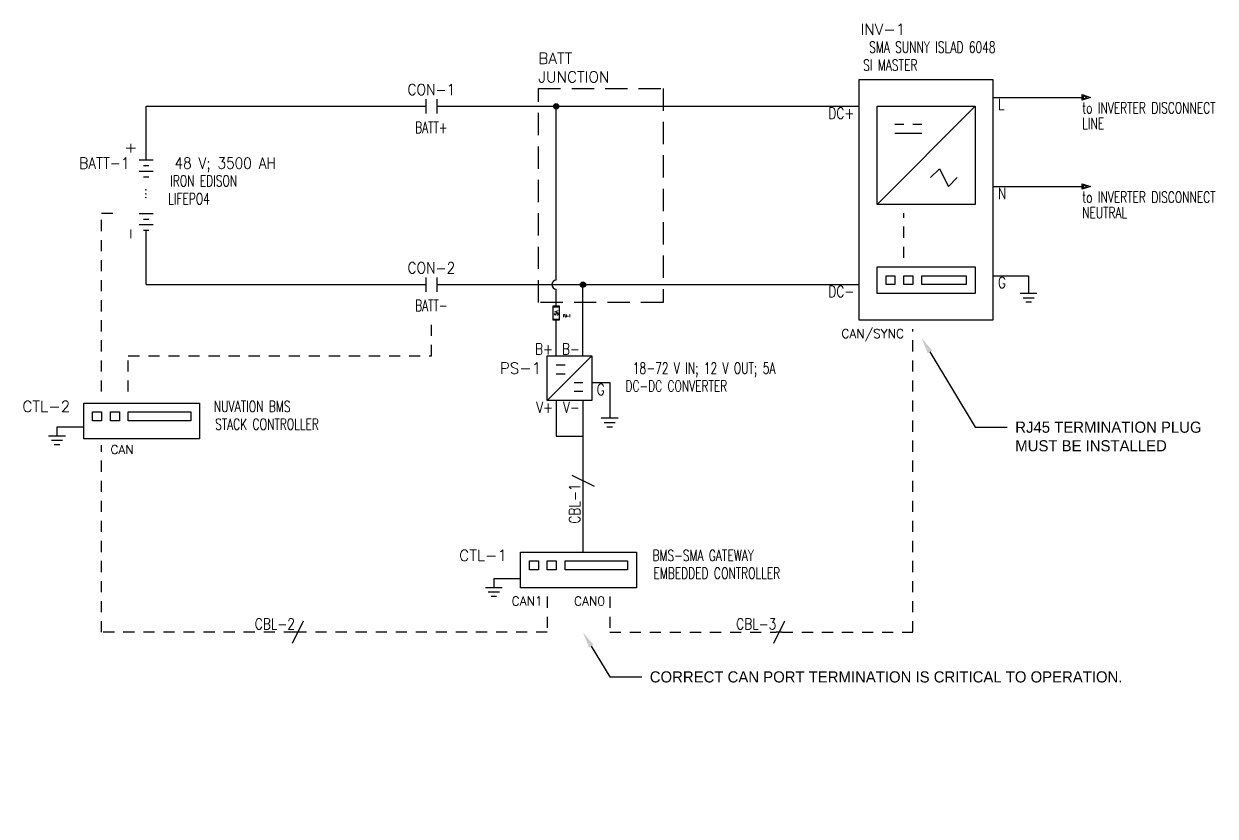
# Model space of a CAD drawing. Header units: inches. Extents: x 0.1 to 45.7, y 1.4 to 61.7.
# Drawn here: x 0.13 to 13.49, y 1.44 to 10.32 of the extents above; entities that cross this region are included whole.
import ezdxf
from ezdxf import colors
from ezdxf.entities.mleader import LeaderData, LeaderLine
from ezdxf.enums import TextEntityAlignment as Align
from ezdxf.math import Vec2, Vec3

# ---------------------------------------------------------------- set-up
doc = ezdxf.new("R2010")
doc.units = ezdxf.units.IN
doc.header["$LTSCALE"] = 0.5
doc.header["$MEASUREMENT"] = 0
doc.linetypes.add('DASHED', pattern=[0.75, 0.5, -0.25])
doc.linetypes.add('DASHED2', pattern=[0.375, 0.25, -0.125])
for name, color, linetype in [('COMMS', 142, 'DASHED2'), ('DESC', 150, 'Continuous'), ('DESCCHILD', 20, 'Continuous'), ('MISC', 7, 'Continuous'), ('SYMS', 7, 'Continuous'), ('TAGS', 150, 'Continuous'), ('TERMS', 123, 'Continuous'), ('WIRES', 7, 'Continuous'), ('XREF', 7, 'Continuous')]:
    doc.layers.add(name, color=color, linetype=linetype)
doc.styles.add('Roman', font='romans')
doc.styles.add('WD', font='romans.shx')

# ---------------------------------------------------------------- blocks, each defined once
blk = doc.blocks.new('HBA1')
for p, q in [((-0.094, 0.031), (-0.094, -0.031)), ((-0.031, 0.078), (-0.031, -0.078)), ((0.031, 0.031), (0.031, -0.031)), ((0.094, 0.078), (0.094, -0.078))]:
    blk.add_line(p, q)
at = {"style": 'WD'}
for tag, width, p in [('INST', 0.7, (0.006, 0.466)), ('LOC', 0.7, (0.006, 0.296)), ('TAG1', 0.9, (0, 0.14)), ('RATING1', 0.9, (0.006, -0.219)), ('DESC1', 0.7, (0, -0.375)), ('DESC2', 0.7, (0, -0.531))]:
    blk.add_attdef(tag, text='', height=0.125, dxfattribs=dict(at, width=width)).set_placement(p, align=Align.CENTER)
at = {"linetype": 'Continuous', "style": 'WD'}
blk.add_attdef('TERM01', text='', height=0.125, dxfattribs=at).set_placement((-0.122, 0.09), align=Align.TOP_RIGHT)
at = {"style": 'WD', "flags": 1}
for tag, p in [('X4TERM01', (-0.094, 0)), ('X1TERM02', (0.094, 0))]:
    blk.add_attdef(tag, p, '', height=0.0125, dxfattribs=at)
at = {"linetype": 'Continuous', "style": 'WD', "flags": 9}
blk.add_attdef('ASSYCODE', text='', height=0.01, dxfattribs=at).set_placement((0.001, 0.059), align=Align.CENTER)
at = {"style": 'WD', "flags": 9}
blk.add_attdef('FAMILY', text='', height=0.01, dxfattribs=at).set_placement((-0.005, 0.107), align=Align.CENTER)
at = {"linetype": 'Continuous', "style": 'WD', "flags": 1}
for tag, p in [('MFG', (0, 0.078)), ('CAT', (0, 0.097))]:
    blk.add_attdef(tag, text='', height=0.01, dxfattribs=at).set_placement(p, align=Align.MIDDLE)
at = {"linetype": 'Continuous', "style": 'WD'}
blk.add_attdef('TERM02', text='', height=0.125, dxfattribs=at).set_placement((0.122, 0.09), align=Align.TOP_LEFT)
blk = doc.blocks.new('HDV1_002')
for p, q in [((0, 0), (0.5, 0.5)), ((0.1, 0.4), (0.2, 0.4)), ((0.1, 0.3), (0.2, 0.3)), ((0.3, 0.2), (0.4, 0.2)), ((0.4, 0.1), (0.3, 0.1))]:
    blk.add_line(p, q)
blk.add_lwpolyline([(0, 0.5), (0.5, 0.5), (0.5, 0), (0, 0)], close=True)
at = {"style": 'WD', "width": 0.8}
for tag, p in [('TERM01', (0.065, 0.515)), ('TERM02', (0.365, 0.515))]:
    blk.add_attdef(tag, text='', height=0.125, dxfattribs=at).set_placement(p, align=Align.RIGHT)
at = {"style": 'WD'}
blk.add_attdef('TAG1', text='', height=0.125, dxfattribs=at).set_placement((-0.3, 0.3), align=Align.CENTER)
at = {"style": 'WD', "flags": 1}
for tag, p in [('X2TERM01', (0.1, 0.5)), ('X2TERM02', (0.4, 0.5)), ('X1TERM03', (0.5, 0.2)), ('X8TERM04', (0.1, 0)), ('X8TERM05', (0.4, 0))]:
    blk.add_attdef(tag, p, '', height=0.005, dxfattribs=at)
at = {"style": 'WD', "width": 0.7}
for tag, p in [('DESC2', (-0.3, 0.1)), ('RATING2', (-0.3, -0.1))]:
    blk.add_attdef(tag, text='', height=0.125, dxfattribs=at).set_placement(p, align=Align.CENTER)
at = {"style": 'WD', "width": 0.8}
blk.add_attdef('TERM03', text='', height=0.125, dxfattribs=at).set_placement((0.555, 0.185), align=Align.TOP_LEFT)
for tag, p in [('TERM04', (0.065, -0.015)), ('TERM05', (0.365, -0.015))]:
    blk.add_attdef(tag, text='', height=0.125, dxfattribs=at).set_placement(p, align=Align.TOP_RIGHT)
blk = doc.blocks.new('WDDOT')
for radius in [0.03, 0.0187, 0.00929]:
    blk.add_circle((0, 0), radius)
blk = doc.blocks.new('HCR21')
at = {"linetype": 'Continuous'}
for p, q in [((-0.062, 0.08), (-0.062, -0.08)), ((0.062, 0.08), (0.062, -0.08))]:
    blk.add_line(p, q, dxfattribs=at)
at = {"style": 'WD'}
for tag, width, p in [('INST', 0.7, (0, 0.451)), ('LOC', 0.7, (0, 0.281)), ('TAG2', 0.9, (0, 0.125)), ('XREF', 0.7, (0, -0.297)), ('DESC1', 0.7, (0, -0.449)), ('DESC2', 0.7, (0, -0.597)), ('DESC3', 0.7, (0, -0.744))]:
    blk.add_attdef(tag, text='', height=0.125, dxfattribs=dict(at, width=width)).set_placement(p, align=Align.CENTER)
for tag, p in [('X2LINK', (0, 0.125)), ('X8LINK', (0, -0.125))]:
    blk.add_attdef(tag, p, '', height=0.01, dxfattribs=at)
for tag, p, height, flags in [('X4TERM01', (-0.062, 0), 0.0125, 1), ('X1TERM02', (0.062, 0), 0.0125, 1), ('FAMILY', (0.097, 0.053), 0.01, 9), ('CONTACT', (0.097, 0.036), 0.01, 1)]:
    blk.add_attdef(tag, p, '', height=height, dxfattribs=dict(at, flags=flags))
at = {"linetype": 'Continuous', "style": 'WD', "flags": 8}
blk.add_attdef('TERM01', text='', height=0.125, dxfattribs=at).set_placement((-0.125, -0.016), align=Align.TOP_RIGHT)
blk.add_attdef('TERM02', text='', height=0.125, dxfattribs=at).set_placement((0.125, -0.016), align=Align.TOP_LEFT)
blk = doc.blocks.new('VGND2')
for p, q in [((0.09375, 0), (-0.09375, 0)), ((-0.0625, -0.046875), (0.0625, -0.046875)), ((-0.03125, -0.09375), (0.03125, -0.09375))]:
    blk.add_line(p, q)
at = {"style": 'WD', "flags": 1}
blk.add_attdef('X2TERM01', (0, 0), '', height=0.01, dxfattribs=at)
blk = doc.blocks.new('VW01')
for p, q in [((-0.125, 0.062), (0.125, -0.062)), ((0, 0.031), (0, -0.031))]:
    blk.add_line(p, q)
at = {"style": 'WD', "width": 0.8}
blk.add_attdef('RATING1', (-0.031, 0.094), '', height=0.125, rotation=90, dxfattribs=at)
at = {"style": 'WD', "width": 0.8, "flags": 1}
blk.add_attdef('CAT', text='', height=0.0938, rotation=90, dxfattribs=at).set_placement((0.031, 0.031), align=Align.TOP_LEFT)
at = {"style": 'WD', "width": 0.7, "flags": 1}
for tag, p in [('INST', (-0.357, 0)), ('LOC', (-0.188, 0)), ('XREF', (0.3, -0.062)), ('DESC1', (0.456, -0.062)), ('DESC2', (0.613, -0.062))]:
    blk.add_attdef(tag, text='', height=0.125, rotation=90, dxfattribs=at).set_placement(p, align=Align.CENTER)
at = {"style": 'WD', "flags": 9}
blk.add_attdef('FAMILY', text='', height=0.01, rotation=90, dxfattribs=at).set_placement((-0.118, 0.023), align=Align.CENTER)
at = {"style": 'WD'}
for tag, p in [('X4LINK', (-0.125, 0)), ('X1LINK', (0.125, 0))]:
    blk.add_attdef(tag, p, '', height=0.01, dxfattribs=at)
at = {"linetype": 'Continuous', "style": 'WD', "flags": 9}
blk.add_attdef('ASSYCODE', text='', height=0.01, rotation=90, dxfattribs=at).set_placement((-0.042, 0.029), align=Align.CENTER)
at = {"style": 'WD', "flags": 1}
for tag, p in [('X2TERM01', (0, 0.031)), ('X8TERM01', (0, -0.031))]:
    blk.add_attdef(tag, p, '', height=0.0125, dxfattribs=at)
at = {"style": 'WD', "width": 0.8}
blk.add_attdef('TAG1', text='', height=0.125, rotation=90, dxfattribs=at).set_placement((-0.031, -0.031), align=Align.RIGHT)
at = {"style": 'WD', "width": 0.8, "flags": 1}
blk.add_attdef('MFG', text='', height=0.0938, rotation=90, dxfattribs=at).set_placement((0.031, -0.125), align=Align.TOP_RIGHT)
blk = doc.blocks.new('HDV1_003')
for points in [[(0, 0.4), (1.3, 0.4), (1.3, 0), (0, 0)], [(0.1, 0.3), (0.2, 0.3), (0.2, 0.2), (0.1, 0.2)], [(0.3, 0.3), (0.4, 0.3), (0.4, 0.2), (0.3, 0.2)], [(0.5, 0.3), (1.2, 0.3), (1.2, 0.2), (0.5, 0.2)]]:
    blk.add_lwpolyline(points, close=True)
at = {"style": 'WD'}
blk.add_attdef('TAG1', text='', height=0.125, dxfattribs=at).set_placement((-0.5, 0.3), align=Align.CENTER)
at = {"style": 'WD', "width": 0.7}
for tag, p in [('DESC1', (1.6, 0.3)), ('DESC2', (1.6, 0.1))]:
    blk.add_attdef(tag, text='', height=0.125, dxfattribs=at).set_placement(p, align=Align.CENTER)
blk = doc.blocks.new('HW01')
for p, q in [((0.062, 0.125), (-0.062, -0.125)), ((0.031, 0), (-0.031, 0))]:
    blk.add_line(p, q)
at = {"style": 'WD', "width": 0.7, "flags": 1}
for tag, p in [('INST', (0, 0.357)), ('LOC', (0, 0.188)), ('XREF', (0, -0.3)), ('DESC1', (0, -0.456)), ('DESC2', (0, -0.613))]:
    blk.add_attdef(tag, text='', height=0.125, dxfattribs=at).set_placement(p, align=Align.CENTER)
at = {"style": 'WD', "width": 0.8}
blk.add_attdef('TAG1', text='', height=0.125, dxfattribs=at).set_placement((-0.031, 0.031), align=Align.RIGHT)
at = {"style": 'WD'}
for tag, p in [('X2LINK', (0, 0.125)), ('X8LINK', (0, -0.125))]:
    blk.add_attdef(tag, p, '', height=0.01, dxfattribs=at)
at = {"style": 'WD', "width": 0.8}
blk.add_attdef('RATING1', (0.094, 0.031), '', height=0.125, dxfattribs=at)
at = {"style": 'WD', "flags": 1}
for tag, p in [('X4TERM01', (-0.031, 0)), ('X1TERM01', (0.031, 0))]:
    blk.add_attdef(tag, p, '', height=0.0125, dxfattribs=at)
at = {"linetype": 'Continuous', "style": 'WD', "flags": 9}
blk.add_attdef('ASSYCODE', text='', height=0.01, dxfattribs=at).set_placement((0.029, 0.042), align=Align.CENTER)
at = {"style": 'WD', "flags": 9}
blk.add_attdef('FAMILY', text='', height=0.01, dxfattribs=at).set_placement((0.023, 0.118), align=Align.CENTER)
at = {"style": 'WD', "width": 0.8, "flags": 1}
blk.add_attdef('MFG', text='', height=0.0938, dxfattribs=at).set_placement((-0.125, -0.031), align=Align.TOP_RIGHT)
blk.add_attdef('CAT', text='', height=0.0938, dxfattribs=at).set_placement((0.031, -0.031), align=Align.TOP_LEFT)
blk = doc.blocks.new('HDV1_004')
for p, q in [((0.2, 1.3), (1.3, 2.4)), ((0.4, 2.2), (0.5, 2.2)), ((0.6, 2.2), (0.7, 2.2)), ((0.4, 2.1), (0.7, 2.1))]:
    blk.add_line(p, q)
at = {"linetype": 'DASHED2'}
blk.add_line((0.5, 0.7), (0.5, 1.2), dxfattribs=at)
for points in [[(0, 2.7), (1.5, 2.7), (1.5, 0), (0, 0)], [(0.2, 2.4), (1.3, 2.4), (1.3, 1.3), (0.2, 1.3)], [(0.2, 0.6), (1.3, 0.6), (1.3, 0.3), (0.2, 0.3)], [(0.3, 0.5), (0.4, 0.5), (0.4, 0.4), (0.3, 0.4)], [(0.5, 0.5), (0.6, 0.5), (0.6, 0.4), (0.5, 0.4)], [(0.7, 0.5), (1.2, 0.5), (1.2, 0.4), (0.7, 0.4)]]:
    blk.add_lwpolyline(points, close=True)
blk.add_lwpolyline([(0.8, 1.6), (0.9, 1.7), (1, 1.5), (1.1, 1.6)])
at = {"style": 'WD'}
blk.add_attdef('TAG1', text='', height=0.125, dxfattribs=at).set_placement((0.2, 3.3), align=Align.CENTER)
at = {"style": 'WD', "width": 0.7}
for tag, p in [('DESC1', (0.2, 3)), ('DESC2', (0.2, 2.8))]:
    blk.add_attdef(tag, text='', height=0.125, dxfattribs=at).set_placement(p, align=Align.CENTER)
at = {"style": 'WD', "flags": 1}
for tag, p in [('X1TERM03', (1.5, 2.5)), ('X4TERM01', (0, 2.4)), ('X1TERM04', (1.5, 1.5)), ('X4TERM02', (0, 0.4)), ('X1TERM05', (1.5, 0.5))]:
    blk.add_attdef(tag, p, '', height=0.005, dxfattribs=at)
at = {"style": 'WD', "width": 0.8}
for tag, p in [('TERM03', (1.555, 2.485)), ('TERM04', (1.555, 1.485)), ('TERM05', (1.555, 0.485))]:
    blk.add_attdef(tag, text='', height=0.125, dxfattribs=at).set_placement(p, align=Align.TOP_LEFT)
for tag, p in [('TERM01', (-0.055, 2.385)), ('TERM02', (-0.055, 0.385))]:
    blk.add_attdef(tag, text='', height=0.125, dxfattribs=at).set_placement(p, align=Align.TOP_RIGHT)
blk = doc.blocks.new('HA1S1')
for points in [[(0, 0), (0, 0.031), (0.094, 0), (0, -0.031), (0, 0)], [(0.011, 0.016), (0.011, -0.016), (0.058, 0), (0.011, 0.016)]]:
    blk.add_lwpolyline(points)
at = {"style": 'WD', "width": 0.8, "flags": 8}
blk.add_attdef('WIRENO', (0, 0.087), '', height=0.125, dxfattribs=at)
at = {"style": 'WD', "flags": 1}
for tag, p in [('SIGCODE', (-0.02, 0.047)), ('X4TERM01', (0, 0))]:
    blk.add_attdef(tag, p, '', height=0.01, dxfattribs=at)
at = {"style": 'WD', "width": 0.7}
for tag, p in [('XREF', (0, -0.181)), ('DESC1', (0, -0.356))]:
    blk.add_attdef(tag, p, '', height=0.125, dxfattribs=at)
blk = doc.blocks.new('VFU0')
for p, q in [((-0.078, -0.188), (-0.078, 0.188)), ((-0.078, 0.188), (0.078, 0.188)), ((-0.078, 0.156), (0.078, 0.156)), ((0.078, 0.188), (0.078, -0.188)), ((-0.078, -0.156), (0.078, -0.156)), ((0.078, -0.188), (-0.078, -0.188))]:
    blk.add_line(p, q)
at = {"linetype": 'Continuous', "style": 'WD'}
for tag, height, flags, p in [('TERM01', 0.0625, 8, (-0.055, 0.207)), ('ASSYCODE', 0.01, 9, (-0.078, -0.105)), ('MFG', 0.01, 9, (-0.08, -0.088)), ('CAT', 0.01, 9, (-0.08, -0.073))]:
    blk.add_attdef(tag, text='', height=height, dxfattribs=dict(at, flags=flags)).set_placement(p, align=Align.RIGHT)
at = {"style": 'WD', "width": 0.7}
blk.add_attdef('RATING1', text='', height=0.0938, rotation=90, dxfattribs=at).set_placement((0, 0), align=Align.MIDDLE_CENTER)
at = {"color": 7, "style": 'WD', "flags": 1}
for tag, p in [('X2TERM01', (0, 0.188)), ('X8TERM02', (0, -0.188))]:
    blk.add_attdef(tag, p, '', height=0.01, dxfattribs=at)
at = {"style": 'WD', "width": 0.7}
for tag, p in [('INST', (0.185, 0.163)), ('LOC', (0.185, 0.078)), ('DESC1', (0.18, -0.103)), ('DESC2', (0.18, -0.197)), ('DESC3', (0.18, -0.281))]:
    blk.add_attdef(tag, p, '', height=0.0625, dxfattribs=at)
at = {"linetype": 'Continuous', "style": 'WD', "flags": 8}
blk.add_attdef('TERM02', text='', height=0.0625, dxfattribs=at).set_placement((-0.041, -0.213), align=Align.TOP_RIGHT)
at = {"style": 'WD', "flags": 9}
blk.add_attdef('FAMILY', text='', height=0.01, dxfattribs=at).set_placement((-0.08, -0.036), align=Align.RIGHT)

msp = doc.modelspace()

# ---------------------------------------------------------------- linework, layer by layer
at = {"color": 253, "linetype": 'DASHED'}
msp.add_lwpolyline([(5.9, 9.6), (7.3, 9.6), (7.3, 7.2), (5.9, 7.2)], close=True, dxfattribs=at)
at = {"layer": 'COMMS'}
for p, q in [((1, 6.2), (1, 8.2)), ((1, 8.2), (1.2, 8.2)), ((4.7, 6.6), (4.7, 7)), ((10.1, 3.5), (10.1, 6.9)), ((1.3, 6.2), (1.3, 6.6)), ((1.3, 6.6), (4.7, 6.6)), ((1, 3.5), (1, 5.6)), ((6, 3.9), (6, 3.5)), ((6.7, 3.9), (6.7, 3.5)), ((3.169, 3.5), (1, 3.5)), ((6, 3.5), (3.231, 3.5)), ((6.7, 3.5), (8.569, 3.5)), ((8.631, 3.5), (10.1, 3.5))]:
    msp.add_line(p, q, dxfattribs=at)
at = {"layer": 'WIRES'}
for p, q in [((11, 9.5), (12, 9.5)), ((1.5, 9.4), (4.638, 9.4)), ((1.5, 8.794), (1.5, 9.4)), ((4.763, 9.4), (9.5, 9.4)), ((6.1, 7.45), (6.1, 9.4)), ((11, 8.5), (12, 8.5)), ((1.5, 7.703), (1.5, 8.006)), ((1.5, 7.4), (1.5, 7.703)), ((11, 7.5), (11.4, 7.5)), ((11.4, 7.5), (11.4, 7.3)), ((1.5, 7.4), (4.638, 7.4)), ((4.763, 7.4), (9.5, 7.4)), ((6.4, 6.999), (6.4, 7.4)), ((6.1, 7.163), (6.1, 7.35)), ((6.1, 6.6), (6.1, 6.999)), ((6.4, 6.6), (6.4, 6.999)), ((6.5, 6.3), (6.7, 6.3)), ((6.7, 6.3), (6.7, 5.9)), ((6.1, 6.1), (6.1, 5.7)), ((6.4, 6.1), (6.4, 5.231)), ((0.8, 5.8), (0.5, 5.8)), ((0.5, 5.8), (0.5, 5.7)), ((6.1, 5.7), (6.4, 5.7)), ((6.4, 5.169), (6.4, 4.4)), ((5.7, 4.1), (5.4, 4.1)), ((5.4, 4.1), (5.4, 4))]:
    msp.add_line(p, q, dxfattribs=at)
msp.add_arc((6.1, 7.4), 0.05, 90, 270, dxfattribs=at)

# ---------------------------------------------------------------- block references
at = {"layer": 'SYMS'}
ref = msp.add_blockref('HDV1_004', (9.5, 7), dxfattribs=at)
ref.add_attrib('TERM01', 'DC+', dxfattribs={"layer": 'TERMS', "height": 0.125, "style": 'WD', "width": 0.8}).set_placement((9.445, 9.385), align=Align.TOP_RIGHT)
ref.add_attrib('TERM02', 'DC-', dxfattribs={"layer": 'TERMS', "height": 0.125, "style": 'WD', "width": 0.8}).set_placement((9.445, 7.385), align=Align.TOP_RIGHT)
ref.add_attrib('TERM03', 'L', dxfattribs={"layer": 'TERMS', "height": 0.125, "style": 'WD', "width": 0.8}).set_placement((11.055, 9.485), align=Align.TOP_LEFT)
ref.add_attrib('TERM04', 'N', dxfattribs={"layer": 'TERMS', "height": 0.125, "style": 'WD', "width": 0.8}).set_placement((11.055, 8.485), align=Align.TOP_LEFT)
ref.add_attrib('TERM05', 'G', dxfattribs={"layer": 'TERMS', "height": 0.125, "style": 'WD', "width": 0.8}).set_placement((11.055, 7.485), align=Align.TOP_LEFT)
ref.add_attrib('TAG1', 'INV-1', dxfattribs={"layer": 'TAGS', "height": 0.125, "style": 'WD'}).set_placement((9.765, 10.2), align=Align.CENTER)
ref.add_attrib('DESC1', 'SMA SUNNY ISLAD 6048', dxfattribs={"layer": 'DESC', "height": 0.125, "style": 'WD', "width": 0.7}).set_placement((10.319, 10), align=Align.CENTER)
ref.add_attrib('DESC2', 'SI MASTER', dxfattribs={"layer": 'DESC', "height": 0.125, "style": 'WD', "width": 0.7}).set_placement((9.848, 9.8), align=Align.CENTER)
ref = msp.add_blockref('HCR21', (4.7, 9.4), dxfattribs=at)
ref.add_attrib('DESC1', 'BATT+', dxfattribs={"layer": 'DESCCHILD', "height": 0.125, "style": 'WD', "width": 0.7}).set_placement((4.7, 9.1), align=Align.CENTER)
ref.add_attrib('TAG2', 'CON-1', dxfattribs={"layer": 'TAGS', "height": 0.125, "style": 'WD', "width": 0.9}).set_placement((4.7, 9.525), align=Align.CENTER)
ref = msp.add_blockref('HA1S1', (12, 9.5), dxfattribs=at)
ref.add_attrib('DESC1', 'LINE', (12, 9.144), dxfattribs={"layer": 'DESC', "height": 0.125, "style": 'WD', "width": 0.7})
ref.add_attrib('XREF', 'to INVERTER DISCONNECT', (12, 9.319), dxfattribs={"layer": 'XREF', "height": 0.125, "style": 'WD', "width": 0.7})
for name, p in [('WDDOT', (6.1, 9.4)), ('WDDOT', (6.4, 7.4)), ('VGND2', (11.4, 7.3)), ('VGND2', (6.7, 5.9)), ('VGND2', (0.5, 5.7)), ('VGND2', (5.4, 4))]:
    msp.add_blockref(name, p, dxfattribs=at)
ref = msp.add_blockref('HBA1', (1.5, 8.7), dxfattribs=dict(at, xscale=-1, rotation=270))
ref.add_attrib('DESC2', 'LIFEPO4', dxfattribs={"layer": 'DESC', "height": 0.125, "style": 'WD', "width": 0.7}).set_placement((1.982, 8.3), align=Align.CENTER)
ref.add_attrib('DESC1', 'IRON EDISON', dxfattribs={"layer": 'DESC', "height": 0.125, "style": 'WD', "width": 0.7}).set_placement((2.146, 8.5), align=Align.CENTER)
ref.add_attrib('RATING1', '48 V; 3500 AH', dxfattribs={"layer": 'MISC', "height": 0.125, "style": 'WD', "width": 0.9}).set_placement((2.387, 8.7), align=Align.CENTER)
ref.add_attrib('TERM02', '+', dxfattribs={"layer": 'TERMS', "linetype": 'Continuous', "height": 0.125, "rotation": 270, "style": 'WD'}).set_placement((1.4, 9), align=Align.TOP_LEFT)
ref.add_attrib('TAG1', 'BATT-1', dxfattribs={"layer": 'TAGS', "height": 0.125, "style": 'WD', "width": 0.9}).set_placement((1.032, 8.7), align=Align.CENTER)
ref = msp.add_blockref('HA1S1', (12, 8.5), dxfattribs=at)
ref.add_attrib('DESC1', 'NEUTRAL', (12, 8.144), dxfattribs={"layer": 'DESC', "height": 0.125, "style": 'WD', "width": 0.7})
ref.add_attrib('XREF', 'to INVERTER DISCONNECT', (12, 8.319), dxfattribs={"layer": 'XREF', "height": 0.125, "style": 'WD', "width": 0.7})
ref = msp.add_blockref('HBA1', (1.5, 8.1), dxfattribs=dict(at, xscale=-1, rotation=270))
ref.add_attrib('TERM01', '-', dxfattribs={"layer": 'TERMS', "linetype": 'Continuous', "height": 0.125, "rotation": 270, "style": 'WD'}).set_placement((1.4, 7.9), align=Align.TOP_RIGHT)
ref = msp.add_blockref('HCR21', (4.7, 7.4), dxfattribs=at)
ref.add_attrib('DESC1', 'BATT-', dxfattribs={"layer": 'DESCCHILD', "height": 0.125, "style": 'WD', "width": 0.7}).set_placement((4.7, 7.103), align=Align.CENTER)
ref.add_attrib('TAG2', 'CON-2', dxfattribs={"layer": 'TAGS', "height": 0.125, "style": 'WD', "width": 0.9}).set_placement((4.7, 7.525), align=Align.CENTER)
ref = msp.add_blockref('VFU0', (6.1, 7.081), dxfattribs=dict(at, xscale=0.4350238407497216, yscale=0.4350238407497216, zscale=0.4350238407497216))
ref.add_attrib('DESC1', 'FU-1', (6.178, 7.036), dxfattribs={"layer": 'DESC', "height": 0.0272, "style": 'WD', "width": 0.7})
ref.add_attrib('RATING1', '5A', dxfattribs={"layer": '0', "height": 0.0408, "rotation": 90, "style": 'WD', "width": 0.7}).set_placement((6.1, 7.081), align=Align.MIDDLE_CENTER)
ref = msp.add_blockref('HDV1_002', (6, 6.1), dxfattribs=at)
ref.add_attrib('TAG1', 'PS-1', dxfattribs={"layer": 'TAGS', "height": 0.125, "style": 'WD'}).set_placement((5.7, 6.4), align=Align.CENTER)
ref.add_attrib('DESC2', 'DC-DC CONVERTER', dxfattribs={"layer": 'DESC', "height": 0.125, "style": 'WD', "width": 0.7}).set_placement((7.448, 6.2), align=Align.CENTER)
ref.add_attrib('RATING2', '18-72 V IN; 12 V OUT; 5A', dxfattribs={"layer": 'MISC', "height": 0.125, "style": 'WD', "width": 0.7}).set_placement((7.76, 6.4), align=Align.CENTER)
ref.add_attrib('TERM01', 'B+', dxfattribs={"layer": 'TERMS', "height": 0.125, "style": 'WD', "width": 0.8}).set_placement((6.065, 6.615), align=Align.RIGHT)
ref.add_attrib('TERM02', 'B-', dxfattribs={"layer": 'TERMS', "height": 0.125, "style": 'WD', "width": 0.8}).set_placement((6.365, 6.615), align=Align.RIGHT)
ref.add_attrib('TERM03', 'G', dxfattribs={"layer": 'TERMS', "height": 0.125, "style": 'WD', "width": 0.8}).set_placement((6.555, 6.285), align=Align.TOP_LEFT)
ref.add_attrib('TERM04', 'V+', dxfattribs={"layer": 'TERMS', "height": 0.125, "style": 'WD', "width": 0.8}).set_placement((6.065, 6.085), align=Align.TOP_RIGHT)
ref.add_attrib('TERM05', 'V-', dxfattribs={"layer": 'TERMS', "height": 0.125, "style": 'WD', "width": 0.8}).set_placement((6.365, 6.085), align=Align.TOP_RIGHT)
ref = msp.add_blockref('HDV1_003', (0.8, 5.671), dxfattribs=at)
ref.add_attrib('TAG1', 'CTL-2', dxfattribs={"layer": 'TAGS', "height": 0.125, "style": 'WD'}).set_placement((0.38, 5.971), align=Align.CENTER)
ref.add_attrib('DESC1', 'NUVATION BMS', dxfattribs={"layer": 'DESC', "height": 0.125, "style": 'WD', "width": 0.7}).set_placement((2.69, 5.971), align=Align.CENTER)
ref.add_attrib('DESC2', 'STACK CONTROLLER', dxfattribs={"layer": 'DESC', "height": 0.125, "style": 'WD', "width": 0.7}).set_placement((2.856, 5.771), align=Align.CENTER)
ref = msp.add_blockref('VW01', (6.4, 5.2), dxfattribs=at)
ref.add_attrib('TAG1', 'CBL-1', dxfattribs={"layer": 'TAGS', "height": 0.125, "rotation": 90, "style": 'WD', "width": 0.8}).set_placement((6.369, 5.169), align=Align.RIGHT)
ref = msp.add_blockref('HDV1_003', (5.7, 4), dxfattribs=at)
ref.add_attrib('TAG1', 'CTL-1', dxfattribs={"layer": 'TAGS', "height": 0.125, "style": 'WD'}).set_placement((5.28, 4.3), align=Align.CENTER)
ref.add_attrib('DESC1', 'BMS-SMA GATEWAY', dxfattribs={"layer": 'DESC', "height": 0.125, "style": 'WD', "width": 0.7}).set_placement((7.748, 4.3), align=Align.CENTER)
ref.add_attrib('DESC2', 'EMBEDDED CONTROLLER', dxfattribs={"layer": 'DESC', "height": 0.125, "style": 'WD', "width": 0.7}).set_placement((7.902, 4.1), align=Align.CENTER)
ref = msp.add_blockref('HW01', (3.2, 3.5), dxfattribs=at)
ref.add_attrib('TAG1', 'CBL-2', dxfattribs={"layer": 'TAGS', "height": 0.125, "style": 'WD', "width": 0.8}).set_placement((3.169, 3.531), align=Align.RIGHT)
ref = msp.add_blockref('HW01', (8.6, 3.5), dxfattribs=at)
ref.add_attrib('TAG1', 'CBL-3', dxfattribs={"layer": 'TAGS', "height": 0.125, "style": 'WD', "width": 0.8}).set_placement((8.569, 3.531), align=Align.RIGHT)

# ---------------------------------------------------------------- texts
at = {"insert": (5.9, 10), "char_height": 0.125, "attachment_point": 1, "style": 'Roman'}
msp.add_mtext_dynamic_manual_height_columns('BATT JUNCTION', width=1, gutter_width=1.25, heights=[0], dxfattribs=at)
at = {"insert": (1.4, 8.355), "char_height": 0.1, "attachment_point": 1, "rotation": 90, "style": 'Roman'}
msp.add_mtext_dynamic_manual_height_columns('...', width=0.7, gutter_width=1.25, heights=[0], dxfattribs=at)
at = {"layer": 'TERMS', "char_height": 0.1, "attachment_point": 1, "style": 'Roman'}
for s, insert in [('CAN/SYNC', (9.3, 6.9)), ('CAN', (1.1, 5.6)), ('CAN1', (5.6, 3.9)), ('CAN0', (6.3, 3.9))]:
    msp.add_mtext_dynamic_manual_height_columns(s, width=0.5, gutter_width=1.25, heights=[0], dxfattribs=dict(at, insert=insert))

# ---------------------------------------------------------------- leaders
ml = msp.add_multileader_mtext('Standard')
ml.set_content('RJ45 TERMINATION PLUG \\PMUST BE INSTALLED', color=256)
ml.set_leader_properties()
ml.build(insert=Vec2(0, 0))
ml.multileader.update_dxf_attribs({"text_right_attachment_type": 6, "dogleg_length": 0.36, "arrow_head_size": 0.18})
ctx = ml.context
ctx.base_point, ctx.char_height, ctx.arrow_head_size, ctx.landing_gap_size, ctx.plane_origin = Vec3(11.16, 5.8), 0.125, 0.18, 0.09, Vec3(10.2, 6.8)
ctx.right_attachment = 6
notes = []
notes.append((ctx, [(0, (1, 1, 0), (10.8, 5.8), (1, 0), 0.36, [(0, [(10.2, 6.8)], 0, [])])]))
ctx.mtext.insert, ctx.mtext.flow_direction = Vec3(11.25, 5.863), 5
ml = msp.add_multileader_mtext('Standard')
ml.set_content('CORRECT CAN PORT TERMINATION IS CRITICAL TO OPERATION.', color=256)
ml.set_leader_properties()
ml.build(insert=Vec2(0, 0))
ml.multileader.update_dxf_attribs({"text_right_attachment_type": 6, "dogleg_length": 0.36, "arrow_head_size": 0.18})
ctx = ml.context
ctx.base_point, ctx.char_height, ctx.arrow_head_size, ctx.landing_gap_size, ctx.plane_origin = Vec3(7.06, 3), 0.125, 0.18, 0.09, Vec3(6.4, 3.5)
ctx.right_attachment = 6
notes.append((ctx, [(0, (1, 1, 0), (6.7, 3), (1, 0), 0.36, [(0, [(6.4, 3.5)], 0, [])])]))
ctx.mtext.insert, ctx.mtext.flow_direction = Vec3(7.15, 3.062), 5
for ctx, leaders in notes:
    for number, flags, end, landing, length, lines in leaders:
        leader = LeaderData()
        leader.index, (leader.has_last_leader_line, leader.has_dogleg_vector, leader.attachment_direction) = number, flags
        leader.last_leader_point, leader.dogleg_vector, leader.dogleg_length = Vec3(end), Vec3(landing), length
        for number, points, colour, breaks in lines:
            line = LeaderLine()
            line.index, line.vertices, line.color, line.breaks = number, Vec3.list(points), colors.encode_raw_color(colour), breaks
            leader.lines.append(line)
        ctx.leaders.append(leader)

doc.saveas('drawing.dxf')
